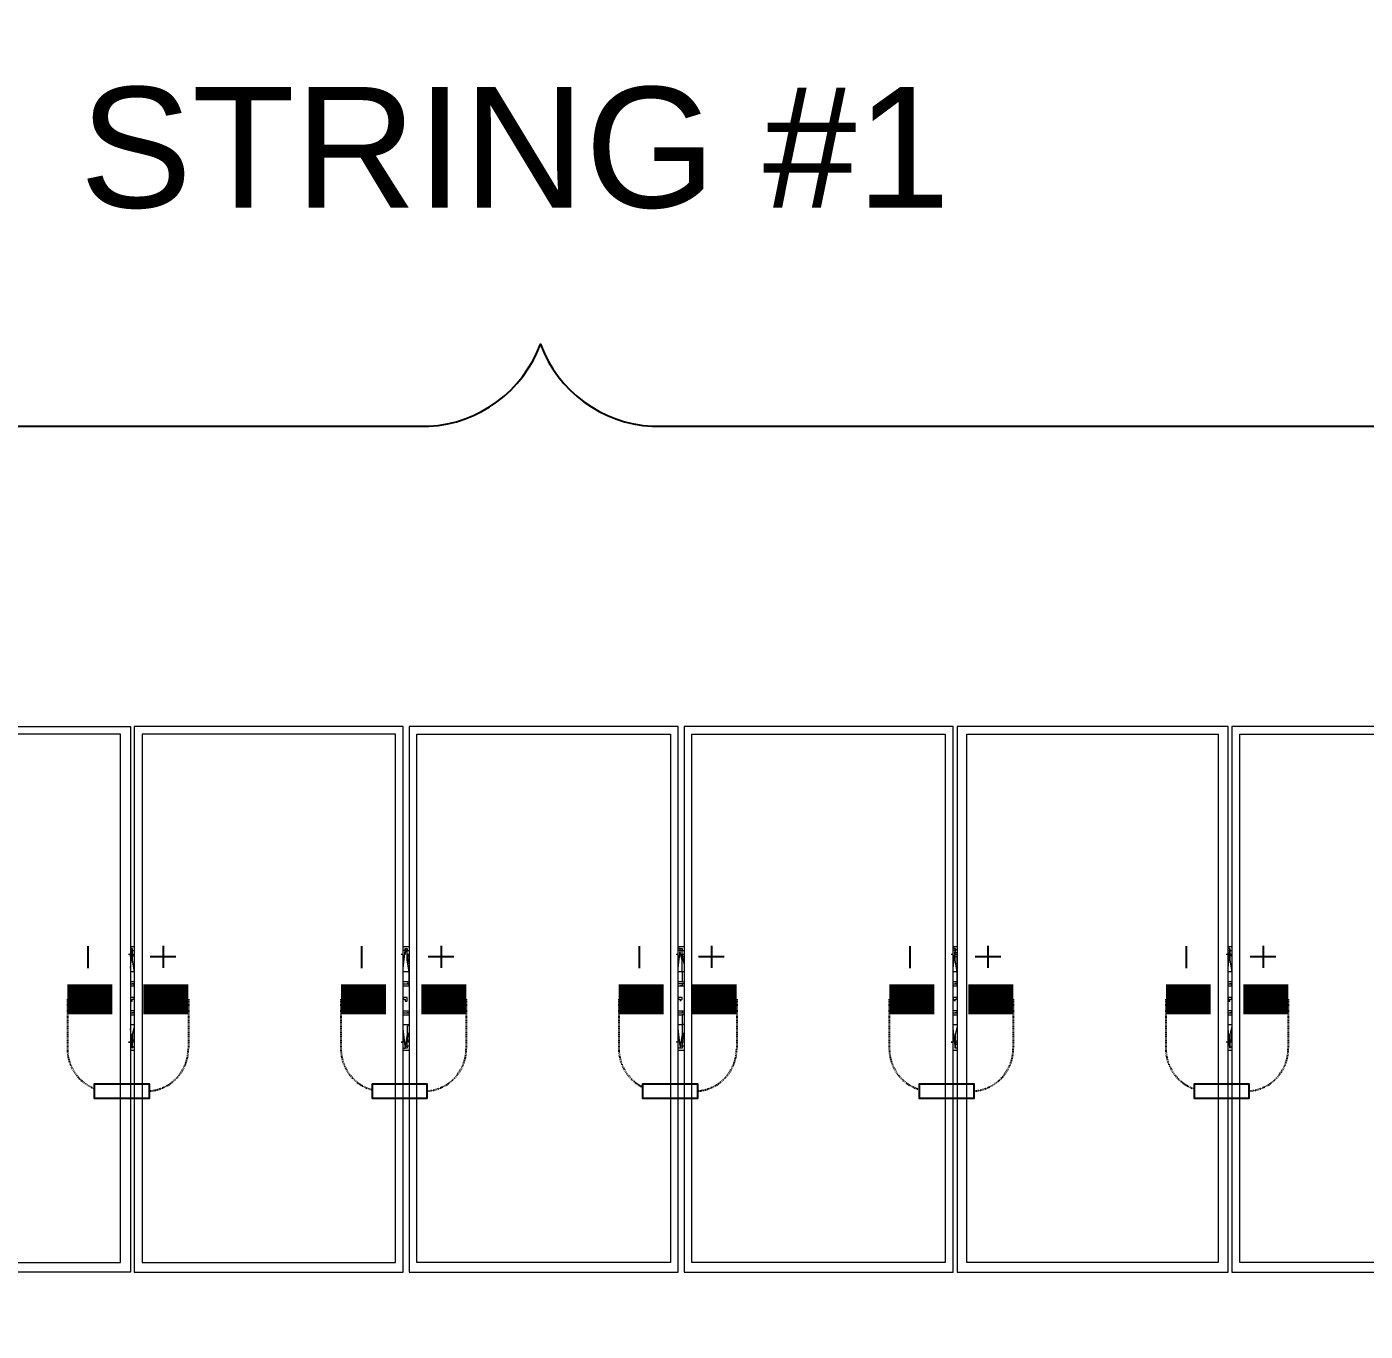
# Model space of a CAD drawing. Header units: feet. Extents: x -12372 to 90117, y -14865 to 4121.
# Drawn here: x 3260 to 3482.1, y 2515.7 to 2732.1 of the extents above; entities that cross this region are included whole.
import ezdxf
from ezdxf import colors
from ezdxf.entities.mleader import LeaderData, LeaderLine
from ezdxf.math import Vec2, Vec3

# ---------------------------------------------------------------- set-up
doc = ezdxf.new("R2010")
doc.units = ezdxf.units.FT
doc.header["$MEASUREMENT"] = 0
doc.linetypes.add('HIDDEN', pattern=[0.375, 0.25, -0.125])
for name, color, linetype in [('E-HARN-COMP', 8, 'Continuous'), ('E-TRNK-CABL-NEG', 6, 'HIDDEN'), ('E-TRUNK-CABLE-POS', 6, 'HIDDEN'), ('G-ANNO-TEXT', 1, 'Continuous'), ('Polarity-Text', 7, 'Continuous')]:
    doc.layers.add(name, color=color, linetype=linetype)
doc.styles.add('NEI-A', font='arial.ttf')

# ---------------------------------------------------------------- blocks, each defined once
blk = doc.blocks.new('A$Cc93f9aa1')
at = {"lineweight": 5}
for points in [[(2.1999, 0), (2.4299, 0), (2.4299, 0.4666), (2.1999, 0.4666)], [(2.2066, 0.4583), (2.4232, 0.4583), (2.4232, 0.0067), (2.2066, 0.0067)], [(2.6649, 0.4666), (2.4332, 0.4666), (2.4332, 0), (2.6649, 0)], [(2.4416, 0.4583), (2.6566, 0.4583), (2.6566, 0.0067), (2.4416, 0.0067)], [(2.8982, 0.4666), (2.6682, 0.4666), (2.6682, 0), (2.8982, 0)], [(2.6749, 0.4583), (2.8915, 0.4583), (2.8915, 0.0067), (2.6749, 0.0067)], [(2.9032, 0), (3.1332, 0), (3.1332, 0.4666), (2.9032, 0.4666)], [(2.9099, 0.4583), (3.1265, 0.4583), (3.1265, 0.0067), (2.9099, 0.0067)], [(3.1382, 0), (3.3682, 0), (3.3682, 0.4666), (3.1382, 0.4666)], [(3.3615, 0.0067), (3.3615, 0.4583), (3.1449, 0.4583), (3.1449, 0.0067)], [(3.6032, 0.4666), (3.6032, 0), (3.3715, 0), (3.3715, 0.4666)], [(3.5949, 0.4583), (3.3799, 0.4583), (3.3799, 0.0067), (3.5949, 0.0067)], [(3.3699, 0.275), (3.3699, 0.2733)], [(2.4332, 0.235), (2.4316, 0.235), (2.4316, 0.2333), (2.4299, 0.2333), (2.4299, 0.2317), (2.4316, 0.2317), (2.4332, 0.2317), (2.4332, 0.2333)], [(2.6666, 0.235), (2.6666, 0.2333), (2.6649, 0.2333), (2.6649, 0.2317), (2.6666, 0.2317), (2.6682, 0.2317), (2.6682, 0.2333)], [(2.9015, 0.235), (2.8999, 0.2333), (2.8999, 0.2317), (2.9032, 0.2317), (2.9032, 0.2333), (2.9015, 0.2333)], [(3.1365, 0.235), (3.1349, 0.235), (3.1349, 0.2317), (3.1382, 0.2317), (3.1382, 0.2333), (3.1365, 0.2333)], [(3.3715, 0.235), (3.3699, 0.235), (3.3699, 0.2333), (3.3682, 0.2333), (3.3682, 0.2317), (3.3699, 0.2317), (3.3715, 0.2317), (3.3715, 0.2333)]]:
    blk.add_lwpolyline(points, close=True, dxfattribs=at)
for points in [[(2.4332, 0.2767), (2.4299, 0.2767)], [(2.4316, 0.255), (2.4299, 0.255), (2.4299, 0.2567), (2.4316, 0.2633), (2.4316, 0.2733), (2.4316, 0.275), (2.4316, 0.27), (2.4299, 0.2683)], [(2.6682, 0.2767), (2.6649, 0.2767)], [(2.6666, 0.2733), (2.6666, 0.275), (2.6666, 0.2733)], [(2.9032, 0.2767), (2.8982, 0.2767)], [(2.8999, 0.2683), (2.8999, 0.27), (2.8999, 0.2733), (2.9015, 0.2733), (2.9015, 0.275), (2.9032, 0.275)], [(2.9015, 0.27), (2.9015, 0.2733), (2.9015, 0.275)], [(3.1382, 0.2767), (3.1332, 0.2767)], [(3.1382, 0.275), (3.1365, 0.275), (3.1365, 0.2733), (3.1349, 0.2733), (3.1349, 0.27), (3.1332, 0.2683)], [(3.1365, 0.27), (3.1365, 0.2733), (3.1365, 0.275)], [(3.3715, 0.2767), (3.3682, 0.2767)], [(2.4332, 0.27), (2.4332, 0.2733)], [(2.6666, 0.27), (2.6666, 0.2733), (2.6666, 0.2717), (2.6649, 0.2717), (2.6649, 0.27), (2.6649, 0.2683)], [(2.6666, 0.255), (2.6649, 0.255), (2.6649, 0.2567), (2.6666, 0.2633), (2.6666, 0.2733)], [(2.8982, 0.255), (2.8999, 0.255), (2.8999, 0.2633), (2.9015, 0.2733)], [(3.1349, 0.255), (3.1332, 0.255), (3.1349, 0.2567), (3.1349, 0.2633), (3.1365, 0.2733)], [(3.3699, 0.255), (3.3682, 0.255), (3.3682, 0.2567), (3.3699, 0.2633), (3.3699, 0.2733), (3.3699, 0.27), (3.3682, 0.2683)], [(3.3715, 0.27), (3.3715, 0.2733)], [(2.4316, 0.2467), (2.4299, 0.2467), (2.4299, 0.255)], [(2.6666, 0.2467), (2.6649, 0.2467), (2.6649, 0.255)], [(2.8982, 0.2467), (2.8999, 0.2467), (2.8999, 0.255)], [(3.1349, 0.2467), (3.1332, 0.2467), (3.1332, 0.255)], [(3.3699, 0.2467), (3.3682, 0.2467), (3.3682, 0.255)], [(2.4332, 0.2467), (2.4299, 0.2467)], [(2.4332, 0.245), (2.4299, 0.245), (2.4316, 0.245)], [(2.4299, 0.245), (2.4299, 0.2433), (2.4332, 0.2433)], [(2.6682, 0.2467), (2.6649, 0.2467)], [(2.6682, 0.245), (2.6649, 0.245), (2.6666, 0.245)], [(2.6649, 0.245), (2.6649, 0.2433), (2.6682, 0.2433)], [(2.9032, 0.245), (2.8999, 0.245), (2.8982, 0.245)], [(2.9032, 0.2433), (2.8999, 0.2433), (2.8982, 0.2433)], [(2.9032, 0.2467), (2.8999, 0.2467)], [(2.8999, 0.2433), (2.8999, 0.245)], [(3.1382, 0.2467), (3.1332, 0.2467)], [(3.1382, 0.245), (3.1332, 0.245), (3.1349, 0.245)], [(3.1382, 0.2433), (3.1349, 0.2433), (3.1332, 0.2433), (3.1332, 0.245)], [(3.3715, 0.2467), (3.3682, 0.2467)], [(3.3715, 0.245), (3.3682, 0.245), (3.3699, 0.245)], [(3.3682, 0.245), (3.3682, 0.2433), (3.3715, 0.2433)], [(2.4332, 0.2217), (2.4299, 0.2217), (2.4299, 0.22)], [(2.4332, 0.22), (2.4299, 0.22), (2.4316, 0.22)], [(2.4316, 0.1917), (2.4316, 0.2), (2.4299, 0.21), (2.4299, 0.2183), (2.4316, 0.2183)], [(2.4299, 0.2183), (2.4332, 0.2183)], [(2.6682, 0.2217), (2.6649, 0.2217), (2.6649, 0.22)], [(2.6682, 0.22), (2.6649, 0.22), (2.6666, 0.22)], [(2.6666, 0.2183), (2.6649, 0.2183), (2.6649, 0.21), (2.6666, 0.2), (2.6666, 0.1917), (2.6682, 0.1917)], [(2.6649, 0.2183), (2.6682, 0.2183)], [(2.9032, 0.2217), (2.8982, 0.2217)], [(2.8982, 0.22), (2.8999, 0.22), (2.9032, 0.22)], [(2.8999, 0.21), (2.8999, 0.2183), (2.8982, 0.2183)], [(2.8999, 0.22), (2.8999, 0.2217), (2.9015, 0.2217)], [(2.8999, 0.2183), (2.9032, 0.2183)], [(3.1382, 0.2217), (3.1349, 0.2217), (3.1332, 0.2217), (3.1332, 0.22)], [(3.1382, 0.22), (3.1332, 0.22), (3.1349, 0.22)], [(3.1349, 0.2183), (3.1332, 0.2183), (3.1332, 0.21), (3.1349, 0.2), (3.1349, 0.1933), (3.1365, 0.1917), (3.1382, 0.1917)], [(3.1332, 0.2183), (3.1382, 0.2183)], [(3.3715, 0.2217), (3.3682, 0.2217), (3.3682, 0.22)], [(3.3715, 0.22), (3.3682, 0.22), (3.3699, 0.22)], [(3.3699, 0.1917), (3.3699, 0.2), (3.3682, 0.21), (3.3682, 0.2183), (3.3699, 0.2183)], [(3.3682, 0.2183), (3.3715, 0.2183)], [(2.8982, 0.21), (2.8999, 0.21), (2.8999, 0.2), (2.9015, 0.1933), (2.9015, 0.1917), (2.9032, 0.1917)], [(2.4299, 0.1967), (2.4316, 0.195), (2.4316, 0.19), (2.4332, 0.19)], [(2.4332, 0.195), (2.4332, 0.1917), (2.4316, 0.1917), (2.4316, 0.19)], [(2.6666, 0.19), (2.6666, 0.1933), (2.6649, 0.1933), (2.6649, 0.195), (2.6649, 0.1967)], [(2.6666, 0.195), (2.6666, 0.1917), (2.6666, 0.19), (2.6682, 0.19)], [(2.8999, 0.1967), (2.8999, 0.195), (2.8999, 0.1917), (2.9015, 0.1917), (2.9015, 0.19), (2.9032, 0.19)], [(2.9015, 0.195), (2.9015, 0.1917), (2.9015, 0.19)], [(3.1332, 0.1967), (3.1349, 0.195), (3.1349, 0.1917), (3.1365, 0.1917), (3.1365, 0.19), (3.1365, 0.1917), (3.1365, 0.195)], [(3.3682, 0.1967), (3.3699, 0.195), (3.3699, 0.19), (3.3699, 0.1917), (3.3715, 0.1917), (3.3715, 0.195)], [(2.4332, 0.1883), (2.4299, 0.1883)], [(2.6682, 0.1883), (2.6649, 0.1883)], [(2.9032, 0.1883), (2.8982, 0.1883)], [(3.1382, 0.1883), (3.1332, 0.1883)], [(3.3715, 0.1883), (3.3682, 0.1883)], [(3.3699, 0.19), (3.3715, 0.19)]]:
    blk.add_lwpolyline(points, dxfattribs=at)
at = {"color": 8, "lineweight": 5, "true_color": 0x808080}
for points in [[(2.4332, 0.2767), (2.4299, 0.2767)], [(2.4299, 0.2733), (2.4316, 0.275)], [(2.6682, 0.2767), (2.6649, 0.2767)], [(2.6649, 0.2733), (2.6649, 0.275), (2.6666, 0.275)], [(2.9032, 0.2767), (2.8982, 0.2767)], [(2.8982, 0.2733), (2.8999, 0.2733), (2.8999, 0.275), (2.9015, 0.275)], [(3.1382, 0.2767), (3.1332, 0.2767)], [(3.1332, 0.2733), (3.1349, 0.2733), (3.1349, 0.275), (3.1365, 0.275)], [(3.3715, 0.2767), (3.3682, 0.2767)], [(3.3682, 0.2733), (3.3699, 0.275)], [(2.4299, 0.27), (2.4316, 0.27), (2.4299, 0.2683), (2.4299, 0.2617)], [(2.4299, 0.2667), (2.4299, 0.2683), (2.4316, 0.2683)], [(2.4316, 0.2733), (2.4332, 0.2583)], [(2.4332, 0.2733), (2.4332, 0.2733)], [(2.4332, 0.2683), (2.4332, 0.27), (2.4349, 0.27)], [(2.6649, 0.2617), (2.6649, 0.27), (2.6666, 0.27)], [(2.6649, 0.2667), (2.6649, 0.2683)], [(2.6666, 0.2733), (2.6666, 0.2733)], [(2.6666, 0.2733), (2.6682, 0.2583)], [(2.6682, 0.2683), (2.6682, 0.27)], [(2.8982, 0.27), (2.8999, 0.27), (2.8999, 0.2683), (2.8982, 0.2617)], [(2.8982, 0.2683), (2.8999, 0.2683), (2.8999, 0.2667), (2.8982, 0.2667)], [(2.9015, 0.2733), (2.9015, 0.2733)], [(2.9015, 0.2733), (2.9032, 0.2583)], [(2.9032, 0.2717), (2.9032, 0.2717)], [(2.9032, 0.2683), (2.9032, 0.27), (2.9049, 0.27)], [(3.1332, 0.27), (3.1349, 0.27), (3.1349, 0.2683), (3.1332, 0.2617)], [(3.1332, 0.2667), (3.1332, 0.2683), (3.1349, 0.2683)], [(3.1365, 0.2733), (3.1365, 0.2733)], [(3.1365, 0.2733), (3.1382, 0.2583)], [(3.1382, 0.2683), (3.1382, 0.27)], [(3.3682, 0.27), (3.3699, 0.27), (3.3682, 0.2683), (3.3682, 0.2617)], [(3.3682, 0.2667), (3.3682, 0.2683), (3.3699, 0.2683)], [(3.3699, 0.2733), (3.3715, 0.2583)], [(3.3715, 0.2733), (3.3715, 0.2733)], [(3.3715, 0.2683), (3.3715, 0.27)], [(2.4332, 0.255), (2.4299, 0.255)], [(2.6682, 0.255), (2.6649, 0.255)], [(2.9032, 0.255), (2.8999, 0.255)], [(3.1382, 0.255), (3.1332, 0.255)], [(3.3715, 0.255), (3.3682, 0.255)], [(2.4299, 0.21), (2.4332, 0.21)], [(2.4332, 0.2067), (2.4316, 0.1917)], [(2.6649, 0.21), (2.6682, 0.21)], [(2.6682, 0.2067), (2.6666, 0.1917)], [(2.8999, 0.21), (2.9032, 0.21)], [(2.9032, 0.2067), (2.9015, 0.1917)], [(3.1332, 0.21), (3.1382, 0.21)], [(3.1382, 0.2067), (3.1365, 0.1917)], [(3.3682, 0.21), (3.3715, 0.21)], [(3.3715, 0.2067), (3.3699, 0.1917)], [(2.4299, 0.195), (2.4316, 0.195), (2.4299, 0.1967), (2.4299, 0.2033)], [(2.4299, 0.1967), (2.4299, 0.1983)], [(2.4332, 0.1967), (2.4332, 0.195), (2.4349, 0.195)], [(2.6649, 0.2033), (2.6649, 0.195), (2.6666, 0.195)], [(2.6666, 0.1967), (2.6649, 0.1967), (2.6649, 0.1983)], [(2.6682, 0.1967), (2.6682, 0.195), (2.6699, 0.195)], [(2.8982, 0.195), (2.8999, 0.195), (2.8999, 0.1967), (2.8982, 0.2033)], [(2.8982, 0.1967), (2.8999, 0.1967), (2.8999, 0.1983), (2.8982, 0.1983)], [(2.9015, 0.195), (2.9015, 0.195)], [(2.9032, 0.1967), (2.9032, 0.195), (2.9049, 0.195)], [(3.1332, 0.195), (3.1349, 0.195), (3.1349, 0.1967), (3.1332, 0.2033)], [(3.1349, 0.1967), (3.1332, 0.1967), (3.1332, 0.1983)], [(3.1382, 0.1967), (3.1382, 0.195), (3.1399, 0.195)], [(3.3682, 0.195), (3.3699, 0.195), (3.3682, 0.1967), (3.3682, 0.2033)], [(3.3682, 0.1967), (3.3682, 0.1983)], [(3.3715, 0.1967), (3.3715, 0.195), (3.3732, 0.195)], [(2.4316, 0.19), (2.4316, 0.1917), (2.4299, 0.1917)], [(2.4332, 0.1883), (2.4299, 0.1883)], [(2.4332, 0.1917), (2.4332, 0.1917)], [(2.6666, 0.19), (2.6649, 0.1917)], [(2.6682, 0.1883), (2.6649, 0.1883)], [(2.6666, 0.1917), (2.6666, 0.1917)], [(2.9015, 0.19), (2.8999, 0.19), (2.8999, 0.1917), (2.8982, 0.1917)], [(2.9032, 0.1883), (2.8982, 0.1883)], [(2.9015, 0.1917), (2.9015, 0.1917)], [(3.1365, 0.19), (3.1349, 0.19), (3.1349, 0.1917), (3.1332, 0.1917)], [(3.1382, 0.1883), (3.1332, 0.1883)], [(3.1365, 0.1917), (3.1365, 0.1917)], [(3.3699, 0.19), (3.3699, 0.1917), (3.3682, 0.1917)], [(3.3715, 0.1883), (3.3682, 0.1883)], [(3.3715, 0.1917), (3.3715, 0.1917)]]:
    blk.add_lwpolyline(points, dxfattribs=at)
for points in [[(2.6699, 0.27), (2.6682, 0.27)], [(3.1399, 0.27), (3.1382, 0.27)], [(3.3732, 0.27), (3.3715, 0.27)]]:
    blk.add_lwpolyline(points, close=True, dxfattribs=at)

msp = doc.modelspace()

# ---------------------------------------------------------------- linework, layer by layer
at = {"layer": 'E-HARN-COMP', "const_width": 5}
for points in [[(3266.78, 2570.78), (3274.23, 2570.78)], [(3279.4, 2570.78), (3286.85, 2570.78)], [(3312.15, 2570.78), (3319.61, 2570.78)], [(3325.5, 2570.78), (3332.95, 2570.78)], [(3358.25, 2570.78), (3365.71, 2570.78)], [(3370.35, 2570.78), (3377.8, 2570.78)], [(3403.11, 2570.78), (3410.56, 2570.78)], [(3416.22, 2570.78), (3423.67, 2570.78)], [(3448.98, 2570.78), (3456.43, 2570.78)], [(3461.84, 2570.78), (3469.29, 2570.78)]]:
    msp.add_lwpolyline(points, dxfattribs=at)
at = {"layer": 'E-HARN-COMP'}
for points in [[(3275.81, 2556.69), (3271.25, 2556.69), (3271.25, 2554.37), (3275.81, 2554.37)], [(3275.81, 2554.37), (3280.38, 2554.37), (3280.38, 2556.69), (3275.81, 2556.69)], [(3321.91, 2556.69), (3317.35, 2556.69), (3317.35, 2554.37), (3321.91, 2554.37)], [(3321.91, 2554.37), (3326.48, 2554.37), (3326.48, 2556.69), (3321.91, 2556.69)], [(3366.77, 2556.69), (3362.2, 2556.69), (3362.2, 2554.37), (3366.77, 2554.37)], [(3366.77, 2554.37), (3371.33, 2554.37), (3371.33, 2556.69), (3366.77, 2556.69)], [(3412.64, 2556.69), (3408.07, 2556.69), (3408.07, 2554.37), (3412.64, 2554.37)], [(3412.64, 2554.37), (3417.2, 2554.37), (3417.2, 2556.69), (3412.64, 2556.69)], [(3458.25, 2556.69), (3453.69, 2556.69), (3453.69, 2554.37), (3458.25, 2554.37)], [(3458.25, 2554.37), (3462.82, 2554.37), (3462.82, 2556.69), (3458.25, 2556.69)]]:
    msp.add_lwpolyline(points, dxfattribs=at)
at = {"layer": 'E-TRNK-CABL-NEG', "ltscale": 0.1}
for points in [[(3266.78, 2570.78), (3266.78, 2562.54, 0.30904), (3271.25, 2555.99, 0.30904)], [(3312.15, 2570.78), (3312.15, 2562.54, 0.338726), (3317.34, 2555.76, 0.338726)], [(3358.25, 2570.78), (3358.25, 2562.54, 0.286977), (3362.2, 2556.22, 0.286977)], [(3403.11, 2570.78), (3403.11, 2562.54, 0.329497), (3408.07, 2555.82, 0.329497)], [(3448.98, 2570.78), (3448.98, 2562.54, 0.319123), (3453.69, 2555.91, 0.319123)]]:
    msp.add_lwpolyline(points, format="xyb", dxfattribs=at)
at = {"layer": 'E-TRUNK-CABLE-POS', "ltscale": 0.1}
for points in [[(3286.85, 2570.78), (3286.85, 2562.54, -0.391396), (3280.38, 2555.54, -0.391396)], [(3332.95, 2570.78), (3332.95, 2562.54, -0.391396), (3326.48, 2555.54, -0.391396)], [(3377.8, 2570.78), (3377.8, 2562.54, -0.391396), (3371.33, 2555.54, -0.391396)], [(3423.67, 2570.78), (3423.67, 2562.54, -0.391396), (3417.2, 2555.54, -0.391396)], [(3469.29, 2570.78), (3469.29, 2562.54, -0.391396), (3462.82, 2555.54, -0.391396)]]:
    msp.add_lwpolyline(points, format="xyb", dxfattribs=at)
at = {"layer": 'G-ANNO-TEXT', "flags": 128}
msp.add_lwpolyline([(2678.86, 2652.18, -0.298343), (2697.37, 2665.83), (3326.75, 2665.83, 0.298343), (3345.25, 2679.48, 0.298343), (3363.76, 2665.83), (3921.92, 2665.83, -0.512843), (3932.9, 2652.3)], format="xyb", dxfattribs=at)
at = {"layer": 'Polarity-Text'}
for p, q in [((3270.17, 2579.56), (3270.17, 2575.94)), ((3284.79, 2577.82), (3280.52, 2577.82)), ((3282.66, 2579.63), (3282.66, 2576.01)), ((3315.55, 2579.56), (3315.55, 2575.94)), ((3330.89, 2577.82), (3326.62, 2577.82)), ((3328.76, 2579.63), (3328.76, 2576.01)), ((3361.65, 2579.56), (3361.65, 2575.94)), ((3375.75, 2577.82), (3371.47, 2577.82)), ((3373.61, 2579.63), (3373.61, 2576.01)), ((3406.5, 2579.56), (3406.5, 2575.94)), ((3421.62, 2577.82), (3417.34, 2577.82)), ((3419.48, 2579.63), (3419.48, 2576.01)), ((3452.37, 2579.56), (3452.37, 2575.94)), ((3467.23, 2577.82), (3462.96, 2577.82)), ((3465.1, 2579.63), (3465.1, 2576.01))]:
    msp.add_line(p, q, dxfattribs=at)

# ---------------------------------------------------------------- block references
at = {"xscale": 194.04614304, "yscale": 194.04614304, "zscale": 194.04614304, "rotation": 180}
msp.add_blockref('A$Cc93f9aa1', (3931.46, 2616.05), dxfattribs=at)

# ---------------------------------------------------------------- texts
at = {"layer": 'G-ANNO-TEXT', "insert": (3413.2, 2722.12), "char_height": 20, "width": 139.4633, "attachment_point": 3, "style": 'NEI-A', "bg_fill": 3, "box_fill_scale": 1.5, "bg_fill_color": 256, "bg_fill_transparency": 0}
msp.add_mtext('STRING #1', dxfattribs=at)

# ---------------------------------------------------------------- next in the draw order: leaders
at = {"layer": 'G-ANNO-TEXT'}
ml = msp.add_multileader_mtext('Standard', dxfattribs=at)
ml.set_content('(TYP.) (+) MODULE LEAD', color=256, style='NEI-A')
ml.set_leader_properties()
ml.build(insert=Vec2(0, 0))
ml.multileader.update_dxf_attribs({"dogleg_length": 0.36, "arrow_head_size": 22.51})
ctx = ml.context
ctx.base_point, ctx.char_height, ctx.arrow_head_size, ctx.landing_gap_size, ctx.plane_origin = Vec3(3301.42, 2276.62, -22.9), 20, 22.51, 23.05, Vec3(10361.66, -3408.35, -22.9)
ctx.text_align_type = 2
notes = []
notes.append((ctx, [(1, (1, 1, 0), (3721.88, 2276.62, -22.9), (-1, 0), 46.1, [(1, [(3840.29, 2553.62, -22.9)], 0, [])])]))
ctx.mtext.insert, ctx.mtext.width, ctx.mtext.alignment, ctx.mtext.flow_direction = Vec3(3652.73, 2289.56, -22.9), 331.22, 3, 5
ctx.mtext.has_bg_fill, ctx.mtext.bg_color, ctx.mtext.bg_scale_factor, ctx.mtext.bg_transparency, ctx.mtext.use_window_bg_color = 1, -1073741824, 1.5, 0, 1
for ctx, leaders in notes:
    for number, flags, end, landing, length, lines in leaders:
        leader = LeaderData()
        leader.index, (leader.has_last_leader_line, leader.has_dogleg_vector, leader.attachment_direction) = number, flags
        leader.last_leader_point, leader.dogleg_vector, leader.dogleg_length = Vec3(end), Vec3(landing), length
        for number, points, colour, breaks in lines:
            line = LeaderLine()
            line.index, line.vertices, line.color, line.breaks = number, Vec3.list(points), colors.encode_raw_color(colour), breaks
            leader.lines.append(line)
        ctx.leaders.append(leader)

# ---------------------------------------------------------------- next in the draw order: leaders
ml = msp.add_multileader_mtext('Standard', dxfattribs=at)
ml.set_content('(TYP.) (-) MODULE LEAD', color=256, style='NEI-A')
ml.set_leader_properties()
ml.build(insert=Vec2(0, 0))
ml.multileader.update_dxf_attribs({"dogleg_length": 0.36, "arrow_head_size": 22.51})
ctx = ml.context
ctx.base_point, ctx.char_height, ctx.arrow_head_size, ctx.landing_gap_size, ctx.plane_origin = Vec3(3274.41, 2338.19, -22.9), 20, 22.51, 23.05, Vec3(10297.17, -3398.05, -22.9)
ctx.text_align_type = 2
notes = []
notes.append((ctx, [(1, (1, 1, 0), (3687.86, 2338.19, -22.9), (-1, 0), 46.1, [(1, [(3775.31, 2558.27, -22.9)], 0, [])])]))
ctx.mtext.insert, ctx.mtext.width, ctx.mtext.alignment, ctx.mtext.flow_direction = Vec3(3618.71, 2351.13, -22.9), 401.7571, 3, 5
ctx.mtext.has_bg_fill, ctx.mtext.bg_color, ctx.mtext.bg_scale_factor, ctx.mtext.bg_transparency, ctx.mtext.use_window_bg_color = 1, -1073741824, 1.5, 0, 1
for ctx, leaders in notes:
    for number, flags, end, landing, length, lines in leaders:
        leader = LeaderData()
        leader.index, (leader.has_last_leader_line, leader.has_dogleg_vector, leader.attachment_direction) = number, flags
        leader.last_leader_point, leader.dogleg_vector, leader.dogleg_length = Vec3(end), Vec3(landing), length
        for number, points, colour, breaks in lines:
            line = LeaderLine()
            line.index, line.vertices, line.color, line.breaks = number, Vec3.list(points), colors.encode_raw_color(colour), breaks
            leader.lines.append(line)
        ctx.leaders.append(leader)

doc.saveas('drawing.dxf')
